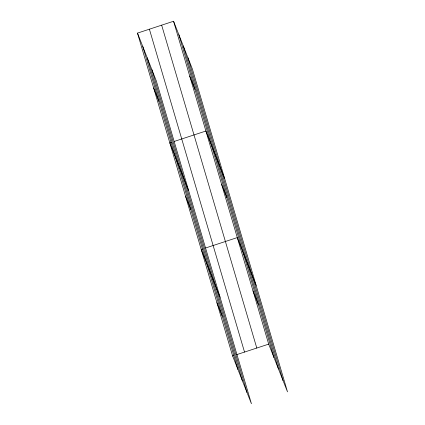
<?xml version="1.0" encoding="UTF-8"?>
<svg xmlns="http://www.w3.org/2000/svg" width="425" height="425" viewBox="0 0 425 425"><rect width="100%" height="100%" fill="white"/><g stroke="black" fill="none" stroke-linecap="round" stroke-linejoin="round"><path stroke-width="0.64" d="M137.488 33.108L156.304 80.872L251.435 403.75L232.624 355.985L137.488 33.108L173.565 21.25L192.376 69.015L287.513 391.892L268.696 344.128L173.565 21.25M171.711 142.269L169.835 142.885L188.647 190.65M174.218 141.445L205.907 131.028L224.724 178.792M202.481 249.023L201.227 249.438L220.044 297.203M205.615 247.993L237.304 237.58L256.116 285.345M232.624 355.985L233.877 355.576M236.38 354.748L268.696 344.128M189.736 76.139L195.038 89.595M221.606 184.301L226.907 197.758M253.002 290.854L258.299 304.311M153.659 87.996L158.961 101.453M185.528 196.159L190.83 209.615M216.925 302.712L222.227 316.168M187.919 57.694L283.055 380.572M183.324 46.028L278.46 368.905M178.861 34.707L273.998 357.584M161.659 25.165L256.79 348.043M149.393 29.192L244.529 352.075M151.842 69.551L246.978 392.429M147.247 57.885L242.383 380.763M142.789 46.564L237.92 369.442"/></g></svg>
